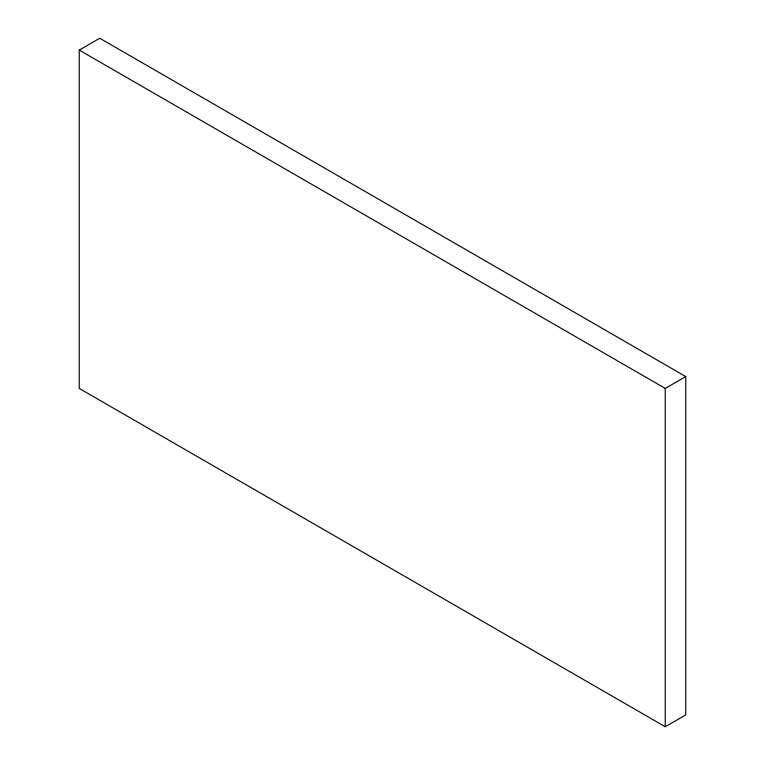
<?xml version="1.0" encoding="UTF-8"?>
<svg xmlns="http://www.w3.org/2000/svg" width="765" height="765" viewBox="0 0 765 765"><rect width="100%" height="100%" fill="white"/><g stroke="black" fill="none" stroke-linecap="round" stroke-linejoin="round"><path stroke-width="1.15" d="M79.244 50.088L99.756 38.25L685.756 376.581L685.756 714.912L665.244 726.75L79.244 388.419L79.244 50.088L665.244 388.419L685.756 376.581M665.244 388.419L665.244 726.75"/></g></svg>
